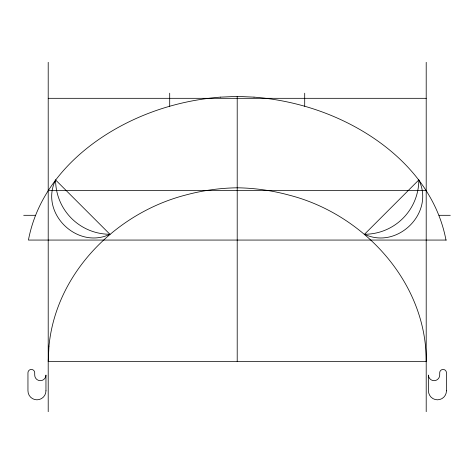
<?xml version="1.0" encoding="UTF-8"?>
<svg xmlns="http://www.w3.org/2000/svg" width="474" height="474" viewBox="0 0 474 474"><rect width="100%" height="100%" fill="white"/><g stroke="black" fill="none" stroke-linecap="round" stroke-linejoin="round"><path stroke-width="0.71" d="M55.594 179.948C39.312 212.873 77.12 249.964 109.909 234.263L55.594 179.948A54.314 54.314 0 0 0 109.909 234.263M364.506 234.263L418.82 179.948C435.102 212.873 397.289 249.964 364.506 234.263A54.314 54.314 0 0 0 418.82 179.948M220.404 97.134L237.207 96.4L254.011 97.134M48.206 98.314L426.203 98.314M48.206 190.56L426.203 190.56M23.7 215.309L35.36 215.309M439.048 215.309L450.3 215.309M446.336 240.063L28.434 240.063C41.279 172.009 104.144 125.616 167.31 106.946A257.589 257.589 0 0 1 220.404 97.134M445.981 240.063C433.129 172.009 370.265 125.616 307.099 106.946A257.589 257.589 0 0 0 254.011 97.134M426.203 62.313L426.203 411.687M304.705 93.2L304.705 106.247M237.207 96.4L237.207 361.561M169.704 93.2L169.704 106.247M48.206 62.313L48.206 411.687M48.97 346.186L48.206 361.561L426.203 361.561C426.76 282.534 363.724 214.189 289.211 195.158A208.815 208.815 0 0 0 237.207 187.799A208.815 208.815 0 0 0 185.198 195.158C115.751 213.264 55.926 273.107 48.97 346.186M446.455 390.813L446.455 372.813A3.377 3.377 0 0 0 443.077 369.436A3.377 3.377 0 0 0 439.706 372.813L439.706 375.058A5.623 5.623 0 0 1 434.083 380.687A5.623 5.623 0 0 1 428.455 375.058L428.455 390.813A9 9 0 0 0 437.455 399.813A9 9 0 0 0 446.455 390.813M45.954 390.813L45.954 375.058A5.623 5.623 0 0 1 40.331 380.687A5.623 5.623 0 0 1 34.709 375.058L34.709 372.813A3.377 3.377 0 0 0 31.331 369.436A3.377 3.377 0 0 0 27.954 372.813L27.954 390.813A9 9 0 0 0 36.954 399.813A9 9 0 0 0 45.954 390.813"/></g></svg>
